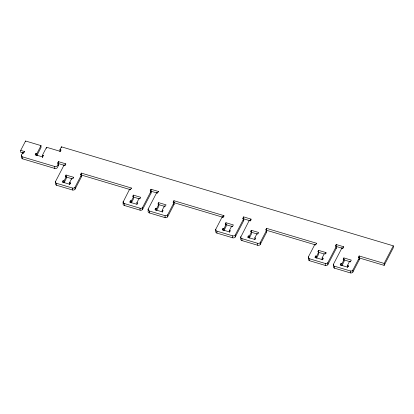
<?xml version="1.0" encoding="UTF-8"?>
<svg xmlns="http://www.w3.org/2000/svg" width="414" height="414" viewBox="0 0 414 414"><rect width="100%" height="100%" fill="white"/><g stroke="black" fill="none" stroke-linecap="round" stroke-linejoin="round"><path stroke-width="0.62" d="M23.024 153.025L20.705 152.336L20.7 150.391L25.575 141.008L41.012 145.614L41.017 147.56L36.872 155.535M65.774 164.203L65.774 163.84L58.364 161.631L57.634 163.038L58.56 163.313L58.565 165.258L57.344 167.603A1.992 1.511 -0.2 0 1 54.772 168.441L22.666 158.862A1.992 1.511 -0.2 0 1 21.544 156.901L21.538 154.955L22.749 152.626L23.676 152.906L23.676 153.392M21.544 156.901L21.771 156.466M23.676 152.906L24.405 151.498L20.7 150.391M35.211 155.084L35.94 153.315L36.867 153.589L36.872 155.41M36.867 153.589L41.012 145.614M42.43 157.072L42.425 155.25L46.57 147.27L60.154 151.322L60.154 151.69M42.43 157.191L43.351 155.524L42.425 155.25M59.963 151.343L59.958 149.64L61.422 146.825L393.295 245.838L393.3 247.784L384.156 265.374L359.15 257.917L359.145 255.971L384.151 263.433L384.156 265.374M60.154 151.322L60.884 149.915L59.958 149.64M58.56 163.313L57.339 165.657A1.992 1.511 -0.2 0 1 54.762 166.495L22.656 156.916A1.992 1.511 -0.2 0 1 21.538 154.955M131.31 188.603L131.31 187.997L81.299 173.078L80.564 174.485L81.491 174.76L81.501 176.706L75.037 189.136A1.992 1.511 -0.2 0 1 72.455 189.995L56.708 185.296A1.992 1.511 -0.2 0 1 55.59 183.335L55.579 181.389L64.113 164.969L65.039 165.248L65.045 165.61M65.039 165.248L65.774 163.84M64.025 180.928L63.099 180.654L62.364 182.062L69.775 184.271L70.504 182.864L69.578 182.59L71.772 178.367L72.698 178.641L73.433 177.233L66.023 175.024L65.293 176.431L66.219 176.706L66.224 178.651L64.03 182.874L64.025 180.928L66.219 176.706M75.037 189.136L75.032 187.195L81.491 174.76M123.191 201.928L129.654 189.131L130.581 189.405L130.581 189.772M158.391 191.837L158.386 191.47L150.981 189.26L150.246 190.668L151.172 190.942L151.182 192.888L142.649 209.308A1.992 1.511 -0.2 0 1 140.061 210.162L124.319 205.468A1.992 1.511 -0.2 0 1 123.196 203.507L123.6 202.731M130.581 189.405L131.31 187.997M131.326 201.007L130.4 200.733L129.665 202.141L137.075 204.35L137.805 202.943L136.879 202.663L139.073 198.446L139.999 198.72L140.734 197.312L133.324 195.103L132.594 196.51L133.52 196.785L133.525 198.73L131.331 202.953L131.326 201.007L133.52 196.785M150.893 191.382L150.981 189.26M142.649 209.308L142.639 207.362L151.172 190.942M223.927 216.356L223.927 215.632L173.911 200.707L173.181 202.115L174.108 202.394L174.113 204.335L167.654 216.77A1.992 1.511 -0.2 0 1 165.072 217.624L149.325 212.925A1.992 1.511 -0.2 0 1 148.202 210.964L148.196 209.023L156.73 192.603L157.656 192.877L157.656 193.245M157.656 192.877L158.386 191.47M156.637 208.563L155.711 208.283L154.981 209.691L162.391 211.901L163.121 210.493L162.195 210.219L164.389 205.996L165.315 206.27L166.045 204.863L158.64 202.653L157.905 204.061L158.831 204.34L158.841 206.281L156.647 210.503L156.637 208.563L158.831 204.34M167.654 216.77L167.644 214.825L174.108 202.394M251.008 220.072L251.003 219.104L243.592 216.889L242.863 218.297L243.789 218.576L243.794 220.517L235.261 236.943A1.992 1.511 -0.2 0 1 232.678 237.796L216.936 233.098A1.992 1.511 -0.2 0 1 215.813 231.136L215.808 229.196L222.266 216.76L223.193 217.034L223.193 217.402M223.193 217.034L223.927 215.632M223.938 228.642L223.011 228.362L222.282 229.77L229.692 231.98L230.422 230.572L229.496 230.298L231.69 226.075L232.616 226.349L233.346 224.942L225.94 222.732L225.206 224.14L226.132 224.419L226.142 226.36L223.948 230.582L223.938 228.642L226.132 224.419M235.261 236.943L235.255 234.997L243.789 218.576M240.813 237.02L249.347 220.232L250.273 220.512L250.273 220.874M250.273 220.512L251.003 219.104M249.254 236.192L248.328 235.918L247.598 237.326L255.008 239.535L255.738 238.128L254.812 237.848L257.006 233.625L257.932 233.905L258.662 232.497L251.251 230.287L250.522 231.695L251.448 231.969L251.453 233.915L249.259 238.138L249.254 236.192L251.448 231.969M265.798 230.112L266.528 228.342L316.539 243.261L316.544 243.623M266.399 230.546L266.528 228.342M240.813 237.382L240.819 238.599A1.992 1.511 -0.2 0 0 241.942 240.56L257.684 245.254A1.992 1.511 -0.2 0 0 260.271 244.4L260.261 242.459L266.725 230.024L265.798 229.749M260.271 244.4L266.73 231.969L266.725 230.024M343.62 247.339L343.62 246.734L336.209 244.524L335.48 245.932L336.406 246.206L336.411 248.152L327.878 264.572A1.992 1.511 -0.2 0 1 325.295 265.426L309.548 260.727A1.992 1.511 -0.2 0 1 308.43 258.771L308.42 256.825L314.883 244.389L315.81 244.669L315.81 245.031M315.81 244.669L316.539 243.261M316.555 256.271L315.628 255.997L314.899 257.404L322.304 259.614L323.039 258.207L322.113 257.927L324.307 253.704L325.233 253.984L325.963 252.576L318.552 250.366L317.823 251.774L318.749 252.048L318.754 253.994L316.56 258.217L316.555 256.271L318.749 252.048M327.878 264.572L327.872 262.626L336.406 246.206M359.145 255.971L358.41 257.379L359.336 257.653L359.347 259.599L352.883 272.034A1.992 1.511 -0.2 0 1 350.301 272.888L334.553 268.189A1.992 1.511 -0.2 0 1 333.436 266.228L333.43 264.287L341.964 247.867L342.89 248.141L342.89 248.503M342.89 248.141L343.62 246.734M341.871 263.821L340.945 263.547L340.21 264.955L347.62 267.165L348.355 265.757L347.429 265.483L349.623 261.26L350.549 261.534L351.279 260.127L343.868 257.917L343.139 259.324L344.065 259.599L344.07 261.544L341.876 265.767L341.871 263.821L344.065 259.599M352.883 272.034L352.878 270.088L359.336 257.653M384.151 263.433L393.295 245.838M35.211 154.722L42.621 156.932L42.621 157.294M36.235 155.343L36.644 155.462M64.543 165.414L58.369 163.571L58.364 161.631M150.986 191.206L156.544 192.862M250.392 220.864L243.603 218.835L243.592 216.889M342.394 248.307L336.215 246.465L336.209 244.524M57.986 165.082L58.565 165.258M150.603 192.717L151.182 192.888M243.22 220.346L243.794 220.517M335.832 247.976L336.411 248.152M81.304 175.018L130.084 189.576M222.696 217.205L173.921 202.653L173.911 200.707M266.533 230.282L315.313 244.834M80.921 176.53L81.501 176.706M173.533 204.164L174.113 204.335M266.15 231.793L266.73 231.969M358.767 259.428L359.347 259.599M71.586 178.625L66.028 176.964L66.023 175.024M139.502 198.886L133.329 197.043L133.324 195.103M164.819 206.441L158.645 204.599L158.64 202.653M232.735 226.701L225.946 224.678L225.94 222.732M257.436 234.07L251.262 232.228L251.251 230.287M324.121 253.968L318.563 252.307L318.552 250.366M350.668 261.886L343.879 259.863L343.868 257.917M55.579 181.389A1.992 1.511 -0.2 0 0 56.702 183.35L72.445 188.049A1.992 1.511 -0.2 0 0 75.032 187.195M123.191 201.561A1.992 1.511 -0.2 0 0 124.314 203.522L140.056 208.221A1.992 1.511 -0.2 0 0 142.639 207.362M148.196 209.023A1.992 1.511 -0.2 0 0 149.319 210.985L165.062 215.678A1.992 1.511 -0.2 0 0 167.644 214.825M215.808 229.196A1.992 1.511 -0.2 0 0 216.926 231.152L232.673 235.851A1.992 1.511 -0.2 0 0 235.255 234.997M240.813 236.653A1.992 1.511 -0.2 0 0 241.931 238.614L257.679 243.313A1.992 1.511 -0.2 0 0 260.261 242.459M308.42 256.825A1.992 1.511 -0.2 0 0 309.543 258.786L325.29 263.48A1.992 1.511 -0.2 0 0 327.872 262.626M333.43 264.287A1.992 1.511 -0.2 0 0 334.548 266.243L350.296 270.942A1.992 1.511 -0.2 0 0 352.878 270.088M358.41 257.379L358.415 257.741M350.296 270.942L350.301 272.888M348.355 265.757L348.355 266.73M347.429 265.483L347.434 267.423M341.964 247.867L341.964 248.591M340.945 263.547L340.95 265.493M335.48 245.932L335.48 246.294M334.548 266.243L334.553 268.189M325.963 252.576L325.968 253.549M325.29 263.48L325.295 265.426M323.039 258.207L323.039 259.18M322.113 257.927L322.118 259.873M315.628 255.997L315.634 257.938M314.883 244.389L314.883 244.876M309.543 258.786L309.548 260.727M257.679 243.313L257.684 245.254M254.812 237.848L254.817 239.308M249.347 220.232L249.347 220.843M248.328 235.918L248.333 237.859M242.863 218.297L242.863 218.783M241.931 238.614L241.942 240.56M232.673 235.851L232.678 237.796M229.496 230.298L229.501 232.244M223.011 228.362L223.022 230.308M222.266 216.76L222.271 217.127M216.926 231.152L216.936 233.098M173.181 202.115L173.181 202.482M165.062 215.678L165.072 217.624M164.389 205.996L164.394 206.969M162.195 210.219L162.2 212.165M156.73 192.603L156.73 192.965M155.711 208.283L155.721 210.229M150.246 190.668L150.251 191.03M149.319 210.985L149.325 212.925M140.056 208.221L140.061 210.162M136.879 202.663L136.884 204.123M130.4 200.733L130.405 202.674M129.654 189.131L129.654 189.86M124.314 203.522L124.319 205.468M123.196 202.291L123.196 203.507M81.299 173.078L81.304 174.899M80.564 174.485L80.57 174.972M73.433 177.233L73.433 178.206M72.445 188.049L72.455 189.995M71.772 178.367L71.777 179.334M70.504 182.864L70.509 183.837M69.578 182.59L69.588 184.53M64.113 164.969L64.118 165.336M63.099 180.654L63.104 182.595M61.422 146.825L61.422 147.555M60.884 149.915L60.884 150.525M57.634 163.038L57.634 163.401M56.702 183.35L56.708 185.296M54.762 166.495L54.772 168.441M46.57 147.27L46.575 148.367M43.351 155.524L43.351 155.887M35.94 153.315L35.946 155.012M25.575 141.008L25.58 141.371M24.405 151.498L24.405 152.104M22.749 152.626L22.749 153.356M22.656 156.916L22.666 158.862"/></g></svg>
